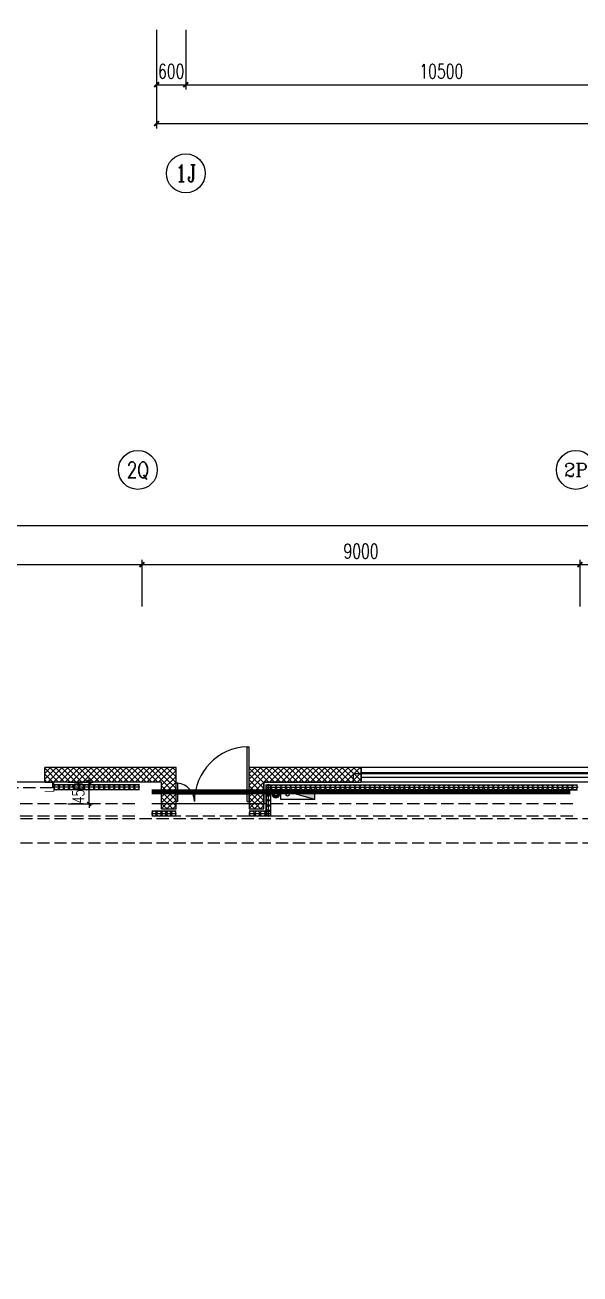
# Model space of a CAD drawing. Extents: x -474411 to 577939, y 0 to 1014176.
# Drawn here: x -257258 to -245854, y 712810 to 738480 of the extents above; entities that cross this region are included whole.
import ezdxf
from ezdxf.enums import TextEntityAlignment as Align

# ---------------------------------------------------------------- set-up
doc = ezdxf.new("R2010")
doc.units = 0
doc.header["$LTSCALE"] = 1000
doc.header["$MEASUREMENT"] = 0
for name, pattern in [('10平面$0$DASH', [0.35, 0.25, -0.1]), ('CENTER', [2, 1.25, -0.25, 0.25, -0.25]), ('DASH', [0.35, 0.25, -0.1])]:
    doc.linetypes.add(name, pattern=pattern)
doc.layers.get('Defpoints').update_dxf_attribs({"color": 210})
for name, color, linetype in [('10平面$0$WINDOW', 4, 'Continuous'), ('A-AXIS-D', 1, 'Continuous'), ('A-AXIS-DP', 126, 'Continuous'), ('A-HATCH-2', 251, 'Continuous'), ('A-SFCE', 30, 'Continuous'), ('A-WINDOW', 140, 'Continuous'), ('AS-WALL', 40, 'Continuous'), ('AS-结构边线层', 200, 'Continuous'), ('DIM_SYMB', 3, 'Continuous'), ('PUB_HATCH', 8, 'Continuous'), ('PUB_TEXT', 7, 'Continuous'), ('SB_ZF消火栓', 10, 'Continuous')]:
    doc.layers.add(name, color=color, linetype=linetype)
doc.layers.add('LG-ZF消防', color=1, linetype='Continuous', lineweight=60)
doc.layers.add('柱间支撑', color=6, linetype='CENTER', lineweight=0)
doc.styles.add('_TCH_AXIS', font='COMPLEX', dxfattribs={"bigfont": 'GBCBIG'})
doc.styles.add('_TCH_DIM_T3', font='SIMPLEX', dxfattribs={"width": 0.705882, "bigfont": 'GBCBIG'})
doc.dimstyles.new('_TCH_ARCH&&100', dxfattribs={"dimtxt": 297.5, "dimasz": 100, "dimexe": 100, "dimexo": 100, "dimgap": 126.25, "dimtad": 1, "dimdec": 0, "dimzin": 0, "dimdsep": 46, "dimtxsty": '_TCH_DIM_T3', "dimblk": 'ARCHTICK', "dimcen": 0.09, "dimclrt": 7, "dimazin": 2, "dimtfac": 1, "dimtdec": 0, "dimtix": 1, "dimtmove": 2, "dimatfit": 3, "dimfxl": 0, "dimtolj": 1, "dimtzin": 0, "dimarcsym": 0})
doc.dimstyles.new('_TCH_ARCH&&80', dxfattribs={"dimtxt": 238, "dimasz": 80, "dimexe": 80, "dimexo": 80, "dimgap": 101, "dimtad": 1, "dimdec": 0, "dimzin": 0, "dimdsep": 46, "dimtxsty": '_TCH_DIM_T3', "dimblk": 'ARCHTICK', "dimcen": 0.09, "dimclrt": 7, "dimazin": 2, "dimtfac": 1, "dimtdec": 0, "dimtix": 1, "dimtmove": 2, "dimatfit": 3, "dimfxl": 0, "dimtolj": 1, "dimtzin": 0, "dimarcsym": 0})

# ---------------------------------------------------------------- blocks, each defined once
blk = doc.blocks.new('42343243')
at = {"color": 8}
for p, q in [((-252692, 1222468), (-252692, 1223598)), ((-252692, 1223598), (-252654, 1223598)), ((-252654, 1222468), (-252654, 1223598)), ((-250354, 1223170), (-250354, 1222870)), ((-229454, 1223170), (-250354, 1223170)), ((-250354, 1223070), (-229454, 1223070)), ((-250354, 1222970), (-229454, 1222970)), ((-254154, 1222470), (-254154, 1222848)), ((-254117, 1222848), (-254154, 1222848)), ((-254117, 1222470), (-254117, 1222848)), ((-229454, 1222870), (-250354, 1222870)), ((-254117, 1222470), (-254154, 1222470)), ((-252692, 1222468), (-252654, 1222468))]:
    blk.add_line(p, q, dxfattribs=at)
at = {"color": 8, "linetype": '10平面$0$DASH'}
for p, q in [((-256694, 1222870), (-262014, 1222870)), ((-256694, 1222750), (-262014, 1222750))]:
    blk.add_line(p, q, dxfattribs=at)
at = {"color": 8, "linetype": 'Continuous'}
blk.add_line((-256694, 1222870), (-256694, 1222750), dxfattribs=at)
at = {"color": 8}
for centre, major_axis, start_param, end_param in [((-252647, 1222467), (800, 800), 0.824655, 2.351373), ((-254155, 1222474), (-266, 266), 3.923323, 5.394768)]:
    blk.add_ellipse(centre, major_axis=major_axis, ratio=1, start_param=start_param, end_param=end_param, dxfattribs=at)
at = {"layer": '10平面$0$WINDOW', "color": 8}
blk.add_line((-252654, 1222620), (-254154, 1222620), dxfattribs=at)
at = {"layer": 'AS-WALL', "color": 8}
for p, q in [((-254154, 1223170), (-256854, 1223170)), ((-256854, 1222870), (-256854, 1223170)), ((-254154, 1222620), (-254154, 1223170)), ((-250354, 1223170), (-252654, 1223170)), ((-252654, 1222620), (-252654, 1223170)), ((-250354, 1222870), (-250354, 1223170)), ((-254454, 1222870), (-256854, 1222870)), ((-254454, 1222320), (-254454, 1222870)), ((-252354, 1222870), (-250354, 1222870)), ((-252354, 1222320), (-252354, 1222870)), ((-254154, 1222320), (-254154, 1222620)), ((-252654, 1222620), (-252654, 1222320)), ((-254454, 1222320), (-254154, 1222320)), ((-252654, 1222320), (-252354, 1222320))]:
    blk.add_line(p, q, dxfattribs=at)
at = {"layer": 'PUB_HATCH', "color": 8, "linetype": 'Continuous'}
for p, q in [((-256854, 1223167), (-256852, 1223170)), ((-256854, 1223047), (-256732, 1223170)), ((-256854, 1222927), (-256612, 1223170)), ((-256569, 1222870), (-256854, 1223155)), ((-256689, 1222870), (-256854, 1223035)), ((-256792, 1222870), (-256492, 1223170)), ((-256449, 1222870), (-256749, 1223170)), ((-256672, 1222870), (-256372, 1223170)), ((-256329, 1222870), (-256629, 1223170)), ((-256552, 1222870), (-256252, 1223170)), ((-256209, 1222870), (-256509, 1223170)), ((-256432, 1222870), (-256132, 1223170)), ((-256089, 1222870), (-256389, 1223170)), ((-256312, 1222870), (-256012, 1223170)), ((-255969, 1222870), (-256269, 1223170)), ((-256192, 1222870), (-255892, 1223170)), ((-255849, 1222870), (-256149, 1223170)), ((-256072, 1222870), (-255772, 1223170)), ((-255729, 1222870), (-256029, 1223170)), ((-255952, 1222870), (-255652, 1223170)), ((-255609, 1222870), (-255909, 1223170)), ((-255832, 1222870), (-255532, 1223170)), ((-255489, 1222870), (-255789, 1223170)), ((-255712, 1222870), (-255412, 1223170)), ((-255369, 1222870), (-255669, 1223170)), ((-255592, 1222870), (-255292, 1223170)), ((-255249, 1222870), (-255549, 1223170)), ((-255472, 1222870), (-255172, 1223170)), ((-255129, 1222870), (-255429, 1223170)), ((-255352, 1222870), (-255052, 1223170)), ((-255009, 1222870), (-255309, 1223170)), ((-255232, 1222870), (-254932, 1223170)), ((-254889, 1222870), (-255189, 1223170)), ((-255112, 1222870), (-254812, 1223170)), ((-254769, 1222870), (-255069, 1223170)), ((-254992, 1222870), (-254692, 1223170)), ((-254649, 1222870), (-254949, 1223170)), ((-254872, 1222870), (-254572, 1223170)), ((-254529, 1222870), (-254829, 1223170)), ((-254752, 1222870), (-254452, 1223170)), ((-254432, 1222893), (-254709, 1223170)), ((-254632, 1222870), (-254332, 1223170)), ((-254372, 1222953), (-254589, 1223170)), ((-254512, 1222870), (-254212, 1223170)), ((-254312, 1223013), (-254469, 1223170)), ((-254454, 1222807), (-254154, 1223107)), ((-254454, 1222687), (-254154, 1222987)), ((-254154, 1222735), (-254372, 1222953)), ((-254252, 1223073), (-254349, 1223170)), ((-254154, 1222855), (-254312, 1223013)), ((-254154, 1222975), (-254252, 1223073)), ((-254192, 1223133), (-254229, 1223170)), ((-254154, 1223095), (-254192, 1223133)), ((-252654, 1223167), (-252653, 1223169)), ((-252354, 1222855), (-252654, 1223155)), ((-252654, 1223047), (-252593, 1223109)), ((-252654, 1222927), (-252533, 1223049)), ((-252354, 1222735), (-252654, 1223035)), ((-252654, 1222807), (-252473, 1222989)), ((-252654, 1222687), (-252413, 1222929)), ((-252653, 1223169), (-252652, 1223170)), ((-252593, 1223109), (-252532, 1223170)), ((-252249, 1222870), (-252549, 1223170)), ((-252533, 1223049), (-252412, 1223170)), ((-252473, 1222989), (-252291, 1223170)), ((-252129, 1222870), (-252429, 1223170)), ((-252413, 1222929), (-252171, 1223170)), ((-252351, 1222870), (-252051, 1223170)), ((-252009, 1222870), (-252309, 1223170)), ((-252231, 1222870), (-251931, 1223170)), ((-251889, 1222870), (-252189, 1223170)), ((-252111, 1222870), (-251811, 1223170)), ((-251769, 1222870), (-252069, 1223170)), ((-251991, 1222870), (-251691, 1223170)), ((-251649, 1222870), (-251949, 1223170)), ((-251871, 1222870), (-251571, 1223170)), ((-251529, 1222870), (-251829, 1223170)), ((-251751, 1222870), (-251451, 1223170)), ((-251409, 1222870), (-251709, 1223170)), ((-251631, 1222870), (-251331, 1223170)), ((-251289, 1222870), (-251589, 1223170)), ((-251511, 1222870), (-251211, 1223170)), ((-251169, 1222870), (-251469, 1223170)), ((-251391, 1222870), (-251091, 1223170)), ((-251049, 1222870), (-251349, 1223170)), ((-251271, 1222870), (-250971, 1223170)), ((-250929, 1222870), (-251229, 1223170)), ((-251151, 1222870), (-250851, 1223170)), ((-250809, 1222870), (-251109, 1223170)), ((-251031, 1222870), (-250731, 1223170)), ((-250689, 1222870), (-250989, 1223170)), ((-250911, 1222870), (-250611, 1223170)), ((-250569, 1222870), (-250869, 1223170)), ((-250791, 1222870), (-250491, 1223170)), ((-250449, 1222870), (-250749, 1223170)), ((-250671, 1222870), (-250371, 1223170)), ((-250354, 1222895), (-250629, 1223170)), ((-250551, 1222870), (-250354, 1223067)), ((-250354, 1223015), (-250509, 1223170)), ((-250431, 1222870), (-250354, 1222947)), ((-250354, 1223135), (-250389, 1223170)), ((-256809, 1222870), (-256854, 1222915)), ((-254454, 1222567), (-254154, 1222867)), ((-254217, 1222558), (-254454, 1222795)), ((-254454, 1222447), (-254154, 1222747)), ((-254277, 1222498), (-254454, 1222675)), ((-254157, 1222618), (-254432, 1222893)), ((-252354, 1222615), (-252654, 1222915)), ((-252354, 1222495), (-252654, 1222795)), ((-252354, 1222375), (-252654, 1222675)), ((-252628, 1222594), (-252354, 1222867)), ((-252568, 1222534), (-252354, 1222747)), ((-254454, 1222327), (-254154, 1222627)), ((-254337, 1222438), (-254454, 1222555)), ((-254397, 1222378), (-254454, 1222435)), ((-254342, 1222320), (-254154, 1222507)), ((-254219, 1222320), (-254337, 1222438)), ((-254154, 1222375), (-254277, 1222498)), ((-254154, 1222495), (-254217, 1222558)), ((-254154, 1222615), (-254157, 1222618)), ((-252654, 1222567), (-252628, 1222594)), ((-252419, 1222320), (-252654, 1222555)), ((-252654, 1222447), (-252568, 1222534)), ((-252654, 1222327), (-252508, 1222474)), ((-252539, 1222320), (-252654, 1222435)), ((-252541, 1222320), (-252448, 1222414)), ((-252508, 1222474), (-252354, 1222627)), ((-252448, 1222414), (-252354, 1222507)), ((-254339, 1222320), (-254397, 1222378)), ((-254222, 1222320), (-254154, 1222387)), ((-252421, 1222320), (-252388, 1222354)), ((-252388, 1222354), (-252354, 1222387))]:
    blk.add_line(p, q, dxfattribs=at)
blk = doc.blocks.new('43243')
at = {"layer": 'AS-结构边线层', "color": 8}
blk.add_lwpolyline([(-200454, 722920), (-210494, 722920), (-210494, 723090), (-223514, 723090), (-223514, 722920), (-225354, 722920), (-225354, 722470), (-227454, 722470), (-227454, 722920), (-229294, 722920), (-229294, 723090), (-250514, 723090), (-250514, 722920), (-252354, 722920), (-252354, 722470), (-254454, 722470), (-254454, 722920), (-264361, 722920), (-285754, 656986)], dxfattribs=at)
blk = doc.blocks.new('w42343')
at = {"layer": 'A-HATCH-2', "linetype": 'DASH'}
for p, q in [((-263654, 722170), (-128354, 722170)), ((-263654, 721670), (-128354, 721670))]:
    blk.add_line(p, q, dxfattribs=at)
blk = doc.blocks.new('34242343243')
at = {"color": 8}
for p, q in [((-252304, 722762), (-252304, 722870)), ((-252254, 722762), (-252254, 722870)), ((-252204, 722762), (-252204, 722870)), ((-256562, 722864), (-256665, 722864)), ((-256562, 722814), (-256665, 722814)), ((-256562, 722764), (-256665, 722764)), ((-256458, 722864), (-256562, 722864)), ((-256458, 722814), (-256562, 722814)), ((-256458, 722764), (-256562, 722764)), ((-256355, 722864), (-256458, 722864)), ((-256355, 722814), (-256458, 722814)), ((-256355, 722764), (-256458, 722764)), ((-256252, 722864), (-256355, 722864)), ((-256252, 722814), (-256355, 722814)), ((-256252, 722764), (-256355, 722764)), ((-256148, 722864), (-256252, 722864)), ((-256148, 722814), (-256252, 722814)), ((-256148, 722764), (-256252, 722764)), ((-256045, 722864), (-256148, 722864)), ((-256045, 722814), (-256148, 722814)), ((-256045, 722764), (-256148, 722764)), ((-255942, 722864), (-256045, 722864)), ((-255942, 722814), (-256045, 722814)), ((-255942, 722764), (-256045, 722764)), ((-255838, 722864), (-255942, 722864)), ((-255838, 722814), (-255942, 722814)), ((-255838, 722764), (-255942, 722764)), ((-255735, 722864), (-255838, 722864)), ((-255735, 722814), (-255838, 722814)), ((-255735, 722764), (-255838, 722764)), ((-255632, 722864), (-255735, 722864)), ((-255632, 722814), (-255735, 722814)), ((-255632, 722764), (-255735, 722764)), ((-255528, 722864), (-255632, 722864)), ((-255528, 722814), (-255632, 722814)), ((-255528, 722764), (-255632, 722764)), ((-255425, 722864), (-255528, 722864)), ((-255425, 722814), (-255528, 722814)), ((-255425, 722764), (-255528, 722764)), ((-255322, 722864), (-255425, 722864)), ((-255322, 722814), (-255425, 722814)), ((-255322, 722764), (-255425, 722764)), ((-255218, 722864), (-255322, 722864)), ((-255218, 722814), (-255322, 722814)), ((-255218, 722764), (-255322, 722764)), ((-255115, 722864), (-255218, 722864)), ((-255115, 722814), (-255218, 722814)), ((-255115, 722764), (-255218, 722764)), ((-255012, 722864), (-255115, 722864)), ((-255012, 722814), (-255115, 722814)), ((-255012, 722764), (-255115, 722764)), ((-254908, 722864), (-255012, 722864)), ((-254908, 722814), (-255012, 722814)), ((-254908, 722764), (-255012, 722764)), ((-252304, 722864), (-252203, 722864)), ((-252304, 722814), (-252203, 722814)), ((-252304, 722764), (-252203, 722764)), ((-252304, 722653), (-252304, 722762)), ((-252304, 722545), (-252304, 722653)), ((-252254, 722653), (-252254, 722762)), ((-252254, 722545), (-252254, 722653)), ((-252204, 722653), (-252204, 722762)), ((-252204, 722545), (-252204, 722653)), ((-252203, 722864), (-252101, 722864)), ((-252203, 722814), (-252101, 722814)), ((-252203, 722764), (-252101, 722764)), ((-252101, 722864), (-252000, 722864)), ((-252101, 722814), (-252000, 722814)), ((-252101, 722764), (-252000, 722764)), ((-252000, 722864), (-251898, 722864)), ((-252000, 722814), (-251898, 722814)), ((-252000, 722764), (-251898, 722764)), ((-251898, 722864), (-251797, 722864)), ((-251898, 722814), (-251797, 722814)), ((-251898, 722764), (-251797, 722764)), ((-251797, 722864), (-251695, 722864)), ((-251797, 722814), (-251695, 722814)), ((-251797, 722764), (-251695, 722764)), ((-251695, 722864), (-251594, 722864)), ((-251695, 722814), (-251594, 722814)), ((-251695, 722764), (-251594, 722764)), ((-251594, 722864), (-251492, 722864)), ((-251594, 722814), (-251492, 722814)), ((-251594, 722764), (-251492, 722764)), ((-251492, 722864), (-251390, 722864)), ((-251492, 722814), (-251390, 722814)), ((-251492, 722764), (-251390, 722764)), ((-251390, 722864), (-251289, 722864)), ((-251390, 722814), (-251289, 722814)), ((-251390, 722764), (-251289, 722764)), ((-251289, 722864), (-251187, 722864)), ((-251289, 722814), (-251187, 722814)), ((-251289, 722764), (-251187, 722764)), ((-251187, 722864), (-251086, 722864)), ((-251187, 722814), (-251086, 722814)), ((-251187, 722764), (-251086, 722764)), ((-251086, 722864), (-250984, 722864)), ((-251086, 722814), (-250984, 722814)), ((-251086, 722764), (-250984, 722764)), ((-250984, 722864), (-250883, 722864)), ((-250984, 722814), (-250883, 722814)), ((-250984, 722764), (-250883, 722764)), ((-250883, 722864), (-250781, 722864)), ((-250883, 722814), (-250781, 722814)), ((-250883, 722764), (-250781, 722764)), ((-250781, 722864), (-250680, 722864)), ((-250781, 722814), (-250680, 722814)), ((-250781, 722764), (-250680, 722764)), ((-250680, 722864), (-250578, 722864)), ((-250680, 722814), (-250578, 722814)), ((-250680, 722764), (-250578, 722764)), ((-250578, 722864), (-250477, 722864)), ((-250578, 722814), (-250477, 722814)), ((-250578, 722764), (-250477, 722764)), ((-250477, 722864), (-250375, 722864)), ((-250477, 722814), (-250375, 722814)), ((-250477, 722764), (-250375, 722764)), ((-250375, 722864), (-250274, 722864)), ((-250375, 722814), (-250274, 722814)), ((-250375, 722764), (-250274, 722764)), ((-250274, 722864), (-250172, 722864)), ((-250274, 722814), (-250172, 722814)), ((-250274, 722764), (-250172, 722764)), ((-250172, 722864), (-250071, 722864)), ((-250172, 722814), (-250071, 722814)), ((-250172, 722764), (-250071, 722764)), ((-250071, 722864), (-249969, 722864)), ((-250071, 722814), (-249969, 722814)), ((-250071, 722764), (-249969, 722764)), ((-249969, 722864), (-249868, 722864)), ((-249969, 722814), (-249868, 722814)), ((-249969, 722764), (-249868, 722764)), ((-249868, 722864), (-249766, 722864)), ((-249868, 722814), (-249766, 722814)), ((-249868, 722764), (-249766, 722764)), ((-249766, 722864), (-249665, 722864)), ((-249766, 722814), (-249665, 722814)), ((-249766, 722764), (-249665, 722764)), ((-249665, 722864), (-249563, 722864)), ((-249665, 722814), (-249563, 722814)), ((-249665, 722764), (-249563, 722764)), ((-249563, 722864), (-249462, 722864)), ((-249563, 722814), (-249462, 722814)), ((-249563, 722764), (-249462, 722764)), ((-249462, 722864), (-249360, 722864)), ((-249462, 722814), (-249360, 722814)), ((-249462, 722764), (-249360, 722764)), ((-249360, 722864), (-249258, 722864)), ((-249360, 722814), (-249258, 722814)), ((-249360, 722764), (-249258, 722764)), ((-249258, 722864), (-249157, 722864)), ((-249258, 722814), (-249157, 722814)), ((-249258, 722764), (-249157, 722764)), ((-249157, 722864), (-249055, 722864)), ((-249157, 722814), (-249055, 722814)), ((-249157, 722764), (-249055, 722764)), ((-249055, 722864), (-248954, 722864)), ((-249055, 722814), (-248954, 722814)), ((-249055, 722764), (-248954, 722764)), ((-248954, 722864), (-248852, 722864)), ((-248954, 722814), (-248852, 722814)), ((-248954, 722764), (-248852, 722764)), ((-248852, 722864), (-248751, 722864)), ((-248852, 722814), (-248751, 722814)), ((-248852, 722764), (-248751, 722764)), ((-248751, 722864), (-248649, 722864)), ((-248751, 722814), (-248649, 722814)), ((-248751, 722764), (-248649, 722764)), ((-248649, 722864), (-248548, 722864)), ((-248649, 722814), (-248548, 722814)), ((-248649, 722764), (-248548, 722764)), ((-248548, 722864), (-248446, 722864)), ((-248548, 722814), (-248446, 722814)), ((-248548, 722764), (-248446, 722764)), ((-248446, 722864), (-248345, 722864)), ((-248446, 722814), (-248345, 722814)), ((-248446, 722764), (-248345, 722764)), ((-248345, 722864), (-248243, 722864)), ((-248345, 722814), (-248243, 722814)), ((-248345, 722764), (-248243, 722764)), ((-248243, 722864), (-248142, 722864)), ((-248243, 722814), (-248142, 722814)), ((-248243, 722764), (-248142, 722764)), ((-248142, 722864), (-248040, 722864)), ((-248142, 722814), (-248040, 722814)), ((-248142, 722764), (-248040, 722764)), ((-248040, 722864), (-247939, 722864)), ((-248040, 722814), (-247939, 722814)), ((-248040, 722764), (-247939, 722764)), ((-247939, 722864), (-247837, 722864)), ((-247939, 722814), (-247837, 722814)), ((-247939, 722764), (-247837, 722764)), ((-247837, 722864), (-247736, 722864)), ((-247837, 722814), (-247736, 722814)), ((-247837, 722764), (-247736, 722764)), ((-247736, 722864), (-247634, 722864)), ((-247736, 722814), (-247634, 722814)), ((-247736, 722764), (-247634, 722764)), ((-247634, 722864), (-247533, 722864)), ((-247634, 722814), (-247533, 722814)), ((-247634, 722764), (-247533, 722764)), ((-247533, 722864), (-247431, 722864)), ((-247533, 722814), (-247431, 722814)), ((-247533, 722764), (-247431, 722764)), ((-247431, 722864), (-247330, 722864)), ((-247431, 722814), (-247330, 722814)), ((-247431, 722764), (-247330, 722764)), ((-247330, 722864), (-247228, 722864)), ((-247330, 722814), (-247228, 722814)), ((-247330, 722764), (-247228, 722764)), ((-247228, 722864), (-247126, 722864)), ((-247228, 722814), (-247126, 722814)), ((-247228, 722764), (-247126, 722764)), ((-247126, 722864), (-247025, 722864)), ((-247126, 722814), (-247025, 722814)), ((-247126, 722764), (-247025, 722764)), ((-247025, 722864), (-246923, 722864)), ((-247025, 722814), (-246923, 722814)), ((-247025, 722764), (-246923, 722764)), ((-246923, 722864), (-246822, 722864)), ((-246923, 722814), (-246822, 722814)), ((-246923, 722764), (-246822, 722764)), ((-246822, 722864), (-246720, 722864)), ((-246822, 722814), (-246720, 722814)), ((-246822, 722764), (-246720, 722764)), ((-246720, 722864), (-246619, 722864)), ((-246720, 722814), (-246619, 722814)), ((-246720, 722764), (-246619, 722764)), ((-246619, 722864), (-246517, 722864)), ((-246619, 722814), (-246517, 722814)), ((-246619, 722764), (-246517, 722764)), ((-246517, 722864), (-246416, 722864)), ((-246517, 722814), (-246416, 722814)), ((-246517, 722764), (-246416, 722764)), ((-246416, 722864), (-246314, 722864)), ((-246416, 722814), (-246314, 722814)), ((-246416, 722764), (-246314, 722764)), ((-246314, 722864), (-246213, 722864)), ((-246314, 722814), (-246213, 722814)), ((-246314, 722764), (-246213, 722764)), ((-246213, 722864), (-246111, 722864)), ((-246213, 722814), (-246111, 722814)), ((-246213, 722764), (-246111, 722764)), ((-246111, 722864), (-246010, 722864)), ((-246111, 722814), (-246010, 722814)), ((-246111, 722764), (-246010, 722764)), ((-246010, 722864), (-245908, 722864)), ((-246010, 722814), (-245908, 722814)), ((-246010, 722764), (-245908, 722764)), ((-252304, 722437), (-252304, 722545)), ((-252304, 722328), (-252304, 722437)), ((-252254, 722437), (-252254, 722545)), ((-252254, 722328), (-252254, 722437)), ((-252204, 722437), (-252204, 722545)), ((-252204, 722328), (-252204, 722437)), ((-254554, 722320), (-254654, 722320)), ((-254554, 722270), (-254654, 722270)), ((-254554, 722220), (-254654, 722220)), ((-254454, 722320), (-254554, 722320)), ((-254454, 722270), (-254554, 722270)), ((-254454, 722220), (-254554, 722220)), ((-254354, 722320), (-254454, 722320)), ((-254354, 722270), (-254454, 722270)), ((-254354, 722220), (-254454, 722220)), ((-254254, 722320), (-254354, 722320)), ((-254254, 722270), (-254354, 722270)), ((-254254, 722220), (-254354, 722220)), ((-254154, 722320), (-254254, 722320)), ((-254154, 722270), (-254254, 722270)), ((-254154, 722220), (-254254, 722220)), ((-252542, 722320), (-252654, 722320)), ((-252542, 722270), (-252654, 722270)), ((-252542, 722220), (-252654, 722220)), ((-252429, 722320), (-252542, 722320)), ((-252429, 722270), (-252542, 722270)), ((-252429, 722220), (-252542, 722220)), ((-252317, 722320), (-252429, 722320)), ((-252317, 722270), (-252429, 722270)), ((-252317, 722220), (-252429, 722220)), ((-252204, 722320), (-252317, 722320)), ((-252204, 722270), (-252317, 722270)), ((-252204, 722220), (-252317, 722220)), ((-252304, 722220), (-252304, 722328)), ((-252254, 722220), (-252254, 722328)), ((-252204, 722220), (-252204, 722328))]:
    blk.add_line(p, q, dxfattribs=at)
at = {"color": 8, "extrusion": (0, 0, -1)}
for centre, major_axis, ratio in [((-252254, 722816), (0, 54.2), 0.923077), ((-252254, 722708), (0, 54.2), 0.923077), ((-252254, 722599), (0, 54.2), 0.923077), ((-252254, 722491), (0, 54.2), 0.923077), ((-252254, 722383), (0, 54.2), 0.923077), ((-252598, 722270), (-56.2, 0), 0.888889), ((-252485, 722270), (-56.2, 0), 0.888889), ((-252373, 722270), (-56.2, 0), 0.888889), ((-252260, 722270), (-56.2, 0), 0.888889), ((-252254, 722274), (0, 54.2), 0.923077)]:
    blk.add_ellipse(centre, major_axis=major_axis, ratio=ratio, dxfattribs=at)
for centre, major_axis, ratio, start_param, end_param in [((-256613, 722814), (51.7, 0), 0.96766, 3.141593, 9.424778), ((-256510, 722814), (51.7, 0), 0.96766, 3.141593, 9.424778), ((-256407, 722814), (51.7, 0), 0.96766, 3.141593, 9.424778), ((-256303, 722814), (51.7, 0), 0.96766, 3.141593, 9.424778), ((-256200, 722814), (51.7, 0), 0.96766, 3.141593, 9.424778), ((-256097, 722814), (51.7, 0), 0.96766, 3.141593, 9.424778), ((-255993, 722814), (51.7, 0), 0.96766, 3.141593, 9.424778), ((-255890, 722814), (51.7, 0), 0.96766, 3.141593, 9.424778), ((-255787, 722814), (51.7, 0), 0.96766, 3.141593, 9.424778), ((-255683, 722814), (51.7, 0), 0.96766, 3.141593, 9.424778), ((-255580, 722814), (51.7, 0), 0.96766, 3.141593, 9.424778), ((-255477, 722814), (51.7, 0), 0.96766, 3.141593, 9.424778), ((-255373, 722814), (51.7, 0), 0.96766, 3.141593, 9.424778), ((-255270, 722814), (51.7, 0), 0.96766, 3.141593, 9.424778), ((-255167, 722814), (51.7, 0), 0.96766, 3.141593, 9.424778), ((-255063, 722814), (51.7, 0), 0.96766, 3.141593, 9.424778), ((-254960, 722814), (51.7, 0), 0.96766, 3.141593, 9.424778), ((-254604, 722270), (0, 50), 0.999998, -1.570795, 4.71239), ((-254504, 722270), (0, 50), 0.999998, -1.570795, 4.71239), ((-254404, 722270), (0, 50), 0.999998, -1.570795, 4.71239), ((-254304, 722270), (0, 50), 0.999998, -1.570795, 4.71239), ((-254204, 722270), (0, 50), 0.999998, -1.570795, 4.71239)]:
    blk.add_ellipse(centre, major_axis=major_axis, ratio=ratio, start_param=start_param, end_param=end_param, dxfattribs=at)
at = {"color": 8}
for centre in [(-252253, 722814), (-252152, 722814), (-252050, 722814), (-251949, 722814), (-251847, 722814), (-251746, 722814), (-251644, 722814), (-251543, 722814), (-251441, 722814), (-251340, 722814), (-251238, 722814), (-251137, 722814), (-251035, 722814), (-250934, 722814), (-250832, 722814), (-250731, 722814), (-250629, 722814), (-250528, 722814), (-250426, 722814), (-250324, 722814), (-250223, 722814), (-250121, 722814), (-250020, 722814), (-249918, 722814), (-249817, 722814), (-249715, 722814), (-249614, 722814), (-249512, 722814), (-249411, 722814), (-249309, 722814), (-249208, 722814), (-249106, 722814), (-249005, 722814), (-248903, 722814), (-248802, 722814), (-248700, 722814), (-248599, 722814), (-248497, 722814), (-248396, 722814), (-248294, 722814), (-248192, 722814), (-248091, 722814), (-247989, 722814), (-247888, 722814), (-247786, 722814), (-247685, 722814), (-247583, 722814), (-247482, 722814), (-247380, 722814), (-247279, 722814), (-247177, 722814), (-247076, 722814), (-246974, 722814), (-246873, 722814), (-246771, 722814), (-246670, 722814), (-246568, 722814), (-246467, 722814), (-246365, 722814), (-246264, 722814), (-246162, 722814), (-246060, 722814), (-245959, 722814)]:
    blk.add_ellipse(centre, major_axis=(-50.8, 0), ratio=0.98499, start_param=3.141593, end_param=9.424778, dxfattribs=at)
at = {"layer": 'A-SFCE', "color": 8, "const_width": 20}
blk.add_lwpolyline([(-256855, 722910), (-256665, 722910), (-256665, 722730), (-256855, 722730)], dxfattribs=at)
blk = doc.blocks.new('234243242332')
at = {"layer": 'SB_ZF消火栓'}
blk.add_hatch(color=8, dxfattribs=at).paths.add_polyline_path([(-252003, 722764), (-251303, 722764), (-251303, 722564)])
at = {"layer": 'LG-ZF消防', "color": 8, "linetype": 'Continuous'}
blk.add_circle((-252103, 722664), 50, dxfattribs=at)
at = {"layer": 'SB_ZF消火栓', "color": 8}
for p, q in [((-252003, 722564), (-252003, 722764)), ((-252003, 722764), (-251303, 722764)), ((-251303, 722564), (-252003, 722764)), ((-251303, 722564), (-251303, 722764)), ((-251303, 722564), (-252003, 722564))]:
    blk.add_line(p, q, dxfattribs=at)
blk.add_circle((-251863, 722664), 32.5, dxfattribs=at)
blk = doc.blocks.new('_ArchTick')
at = {"color": 0, "linetype": 'ByBlock', "const_width": 0.4}
blk.add_lwpolyline([(-0.5, -0.5), (0.5, 0.5)], dxfattribs=at)
blk = doc.blocks.new('*D1052')
at = {"layer": 'A-AXIS-DP', "color": 0, "lineweight": -2}
for p, q in [((-256380, 722920), (-255860, 722920)), ((-255940, 722920), (-255940, 723000)), ((-255940, 722470), (-255940, 722920)), ((-256380, 722470), (-255860, 722470)), ((-255940, 722470), (-255940, 722390))]:
    blk.add_line(p, q, dxfattribs=at)
at = {"layer": 'Defpoints', "color": 0}
for p in [(-256460, 722920), (-255940, 722920), (-256460, 722470)]:
    blk.add_point(p, dxfattribs=at)
at = {"layer": 'A-AXIS-DP', "color": 0, "lineweight": -2, "xscale": 80, "yscale": 80, "zscale": 80}
for p, rotation in [((-255940, 722920), 270), ((-255940, 722470), 90)]:
    blk.add_blockref('_ArchTick', p, dxfattribs=dict(at, rotation=rotation))
at = {"layer": 'A-AXIS-DP', "color": 7, "insert": (-256160, 722695), "char_height": 238, "attachment_point": 5, "rotation": 90, "style": '_TCH_DIM_T3'}
blk.add_mtext('\\A1;450', dxfattribs=at)
blk = doc.blocks.new('*D598')
at = {"layer": 'A-AXIS-D', "color": 0, "lineweight": -2}
for p, q in [((-254554, 738380), (-254554, 737153)), ((-253954, 738380), (-253954, 737153)), ((-254554, 737253), (-253954, 737253))]:
    blk.add_line(p, q, dxfattribs=at)
at = {"layer": 'Defpoints', "color": 0}
for p in [(-254554, 738480), (-253954, 738480), (-253954, 737253)]:
    blk.add_point(p, dxfattribs=at)
at = {"layer": 'A-AXIS-D', "color": 0, "lineweight": -2, "xscale": 100, "yscale": 100, "zscale": 100, "rotation": 180}
blk.add_blockref('_ArchTick', (-254554, 737253), dxfattribs=at)
at = {"layer": 'A-AXIS-D', "color": 0, "lineweight": -2, "xscale": 100, "yscale": 100, "zscale": 100}
blk.add_blockref('_ArchTick', (-253954, 737253), dxfattribs=at)
at = {"layer": 'A-AXIS-D', "color": 7, "insert": (-254254, 737528), "char_height": 297.5, "attachment_point": 5, "style": '_TCH_DIM_T3'}
blk.add_mtext('\\A1;600', dxfattribs=at)
blk = doc.blocks.new('*D599')
at = {"layer": 'A-AXIS-D', "color": 0, "lineweight": -2}
for p, q in [((-253954, 738380), (-253954, 737153)), ((-243454, 738380), (-243454, 737153)), ((-253954, 737253), (-243454, 737253))]:
    blk.add_line(p, q, dxfattribs=at)
at = {"layer": 'Defpoints', "color": 0}
for p in [(-253954, 738480), (-243454, 738480), (-243454, 737253)]:
    blk.add_point(p, dxfattribs=at)
at = {"layer": 'A-AXIS-D', "color": 0, "lineweight": -2, "xscale": 100, "yscale": 100, "zscale": 100, "rotation": 180}
blk.add_blockref('_ArchTick', (-253954, 737253), dxfattribs=at)
at = {"layer": 'A-AXIS-D', "color": 0, "lineweight": -2, "xscale": 100, "yscale": 100, "zscale": 100}
blk.add_blockref('_ArchTick', (-243454, 737253), dxfattribs=at)
at = {"layer": 'A-AXIS-D', "color": 7, "insert": (-248704, 737528), "char_height": 297.5, "attachment_point": 5, "style": '_TCH_DIM_T3'}
blk.add_mtext('\\A1;10500', dxfattribs=at)
blk = doc.blocks.new('*D610')
at = {"layer": 'A-AXIS-D', "color": 0, "lineweight": -2}
for p, q in [((-254554, 738280), (-254554, 736353)), ((-128054, 738280), (-128054, 736353)), ((-254554, 736453), (-128054, 736453))]:
    blk.add_line(p, q, dxfattribs=at)
at = {"layer": 'Defpoints', "color": 0}
for p in [(-254554, 738380), (-128054, 738380), (-128054, 736453)]:
    blk.add_point(p, dxfattribs=at)
at = {"layer": 'A-AXIS-D', "color": 0, "lineweight": -2, "xscale": 100, "yscale": 100, "zscale": 100, "rotation": 180}
blk.add_blockref('_ArchTick', (-254554, 736453), dxfattribs=at)
at = {"layer": 'A-AXIS-D', "color": 0, "lineweight": -2, "xscale": 100, "yscale": 100, "zscale": 100}
blk.add_blockref('_ArchTick', (-128054, 736453), dxfattribs=at)
at = {"layer": 'A-AXIS-D', "color": 7, "insert": (-191304, 736728), "char_height": 297.5, "attachment_point": 5, "style": '_TCH_DIM_T3'}
blk.add_mtext('\\A1;126500', dxfattribs=at)
blk = doc.blocks.new('*D648')
at = {"layer": 'A-AXIS-D', "color": 0, "lineweight": -2}
for p, q in [((-263854, 726530), (-263854, 727490)), ((-254854, 726530), (-254854, 727490)), ((-263854, 727390), (-254854, 727390))]:
    blk.add_line(p, q, dxfattribs=at)
at = {"layer": 'Defpoints', "color": 0}
for p in [(-254854, 727390), (-263854, 726430), (-254854, 726430)]:
    blk.add_point(p, dxfattribs=at)
at = {"layer": 'A-AXIS-D', "color": 0, "lineweight": -2, "xscale": 100, "yscale": 100, "zscale": 100, "rotation": 180}
blk.add_blockref('_ArchTick', (-263854, 727390), dxfattribs=at)
at = {"layer": 'A-AXIS-D', "color": 0, "lineweight": -2, "xscale": 100, "yscale": 100, "zscale": 100}
blk.add_blockref('_ArchTick', (-254854, 727390), dxfattribs=at)
at = {"layer": 'A-AXIS-D', "color": 7, "insert": (-259354, 727665), "char_height": 297.5, "attachment_point": 5, "style": '_TCH_DIM_T3'}
blk.add_mtext('\\A1;9000', dxfattribs=at)
blk = doc.blocks.new('*D649')
at = {"layer": 'A-AXIS-D', "color": 0, "lineweight": -2}
for p, q in [((-254854, 726530), (-254854, 727490)), ((-245854, 726530), (-245854, 727490)), ((-254854, 727390), (-245854, 727390))]:
    blk.add_line(p, q, dxfattribs=at)
at = {"layer": 'Defpoints', "color": 0}
for p in [(-245854, 727390), (-254854, 726430), (-245854, 726430)]:
    blk.add_point(p, dxfattribs=at)
at = {"layer": 'A-AXIS-D', "color": 0, "lineweight": -2, "xscale": 100, "yscale": 100, "zscale": 100, "rotation": 180}
blk.add_blockref('_ArchTick', (-254854, 727390), dxfattribs=at)
at = {"layer": 'A-AXIS-D', "color": 0, "lineweight": -2, "xscale": 100, "yscale": 100, "zscale": 100}
blk.add_blockref('_ArchTick', (-245854, 727390), dxfattribs=at)
at = {"layer": 'A-AXIS-D', "color": 7, "insert": (-250354, 727665), "char_height": 297.5, "attachment_point": 5, "style": '_TCH_DIM_T3'}
blk.add_mtext('\\A1;9000', dxfattribs=at)
blk = doc.blocks.new('*D650')
at = {"layer": 'A-AXIS-D', "color": 0, "lineweight": -2}
for p, q in [((-245854, 726530), (-245854, 727490)), ((-236854, 726530), (-236854, 727490)), ((-245854, 727390), (-236854, 727390))]:
    blk.add_line(p, q, dxfattribs=at)
at = {"layer": 'Defpoints', "color": 0}
for p in [(-236854, 727390), (-245854, 726430), (-236854, 726430)]:
    blk.add_point(p, dxfattribs=at)
at = {"layer": 'A-AXIS-D', "color": 0, "lineweight": -2, "xscale": 100, "yscale": 100, "zscale": 100, "rotation": 180}
blk.add_blockref('_ArchTick', (-245854, 727390), dxfattribs=at)
at = {"layer": 'A-AXIS-D', "color": 0, "lineweight": -2, "xscale": 100, "yscale": 100, "zscale": 100}
blk.add_blockref('_ArchTick', (-236854, 727390), dxfattribs=at)
at = {"layer": 'A-AXIS-D', "color": 7, "insert": (-241354, 727665), "char_height": 297.5, "attachment_point": 5, "style": '_TCH_DIM_T3'}
blk.add_mtext('\\A1;9000', dxfattribs=at)
blk = doc.blocks.new('*D689')
at = {"layer": 'A-AXIS-D', "color": 0, "lineweight": -2}
for p, q in [((-286054, 726630), (-286054, 728290)), ((-128054, 726630), (-128054, 728290)), ((-286054, 728190), (-128054, 728190))]:
    blk.add_line(p, q, dxfattribs=at)
at = {"layer": 'Defpoints', "color": 0}
for p in [(-128054, 728190), (-286054, 726530), (-128054, 726530)]:
    blk.add_point(p, dxfattribs=at)
at = {"layer": 'A-AXIS-D', "color": 0, "lineweight": -2, "xscale": 100, "yscale": 100, "zscale": 100, "rotation": 180}
blk.add_blockref('_ArchTick', (-286054, 728190), dxfattribs=at)
at = {"layer": 'A-AXIS-D', "color": 0, "lineweight": -2, "xscale": 100, "yscale": 100, "zscale": 100}
blk.add_blockref('_ArchTick', (-128054, 728190), dxfattribs=at)
at = {"layer": 'A-AXIS-D', "color": 7, "insert": (-207054, 728465), "char_height": 297.5, "attachment_point": 5, "style": '_TCH_DIM_T3'}
blk.add_mtext('\\A1;158000', dxfattribs=at)

msp = doc.modelspace()

# ---------------------------------------------------------------- linework, layer by layer
at = {"layer": 'A-AXIS-D', "color": 8}
for centre in [(-253954.1, 735431.1), (-254939.1, 729336.1), (-245939.1, 729336.1)]:
    msp.add_circle(centre, 400, dxfattribs=at)
at = {"layer": 'A-SFCE', "color": 8, "linetype": 'DASH'}
for p, q in [((-255004.2, 722470), (-263604.2, 722470)), ((-246004.2, 722470), (-254704.2, 722470)), ((-255004.2, 722220), (-263604.2, 722220)), ((-246004.2, 722220), (-254704.2, 722220))]:
    msp.add_line(p, q, dxfattribs=at)
at = {"layer": '柱间支撑', "color": 8, "const_width": 100}
msp.add_lwpolyline([(-246054.2, 722720), (-254654.2, 722720)], dxfattribs=at)

# ---------------------------------------------------------------- block references
at = {"layer": 'A-WINDOW', "color": 8}
for name, p in [('43243', (0, 0)), ('42343243', (0, -499950)), ('w42343', (0, 0))]:
    msp.add_blockref(name, p, dxfattribs=at)
at = {"layer": 'DIM_SYMB', "color": 8}
msp.add_blockref('34242343243', (0, 0), dxfattribs=at)
at = {"layer": 'SB_ZF消火栓', "color": 8, "linetype": 'Continuous'}
msp.add_blockref('234243242332', (0, 0), dxfattribs=at)

# ---------------------------------------------------------------- texts
at = {"layer": 'PUB_TEXT', "color": 8, "style": '_TCH_AXIS'}
for s, height, p, p2 in [('1J', 351.87, (-254172, 735255.2), (-253736.3, 735255.2)), ('2P', 276.42, (-246182.6, 729197.9), (-245695.6, 729197.9))]:
    msp.add_text(s, height=height, dxfattribs=at).set_placement(p, p2, align=Align.FIT)
at = {"layer": 'PUB_TEXT', "color": 8, "style": '_TCH_AXIS', "width": 0.807692}
msp.add_text('2Q', height=327.87, dxfattribs=at).set_placement((-255166.1, 729172.2), (-254712.1, 729172.2), align=Align.FIT)

# ---------------------------------------------------------------- dimensions: what is measured, and where the dimension line sits
at = {"layer": 'A-AXIS-D', "color": 8}
for base, p1, p2, picture, middle in [((-253954.1, 737253.3), (-254554.2, 738480), (-253954.1, 738480), '*D598', (-254254.2, 737528.3)), ((-128054.2, 736453.3), (-254554.2, 738380), (-128054.2, 738380), '*D610', (-191304.2, 736728.3)), ((-243454.2, 737253.3), (-253954.1, 738480), (-243454.2, 738480), '*D599', (-248704.2, 737528.3)), ((-128054.2, 728190), (-286054.2, 726530), (-128054.2, 726530), '*D689', (-207054.2, 728465)), ((-254854.2, 727390), (-263854.2, 726430), (-254854.2, 726430), '*D648', (-259354.2, 727665)), ((-245854.2, 727390), (-254854.2, 726430), (-245854.2, 726430), '*D649', (-250354.2, 727665)), ((-236854.2, 727390), (-245854.2, 726430), (-236854.2, 726430), '*D650', (-241354.2, 727665))]:
    dim = msp.add_linear_dim(base=base, p1=p1, p2=p2, angle=0, dimstyle='_TCH_ARCH&&100', override={"dimgap": 0}, dxfattribs=at)
    dim.commit()
    dim.dimension.update_dxf_attribs({"geometry": picture, "text_midpoint": middle, "dimtype": 161})
at = {"layer": 'A-AXIS-DP', "color": 8}
dim = msp.add_aligned_dim(p1=(-256460, 722470), p2=(-256460, 722920), distance=-520, dimstyle='_TCH_ARCH&&80', dxfattribs=at)
dim.commit()
dim.dimension.update_dxf_attribs({"geometry": '*D1052', "text_midpoint": (-256160, 722695)})

doc.saveas('drawing.dxf')
